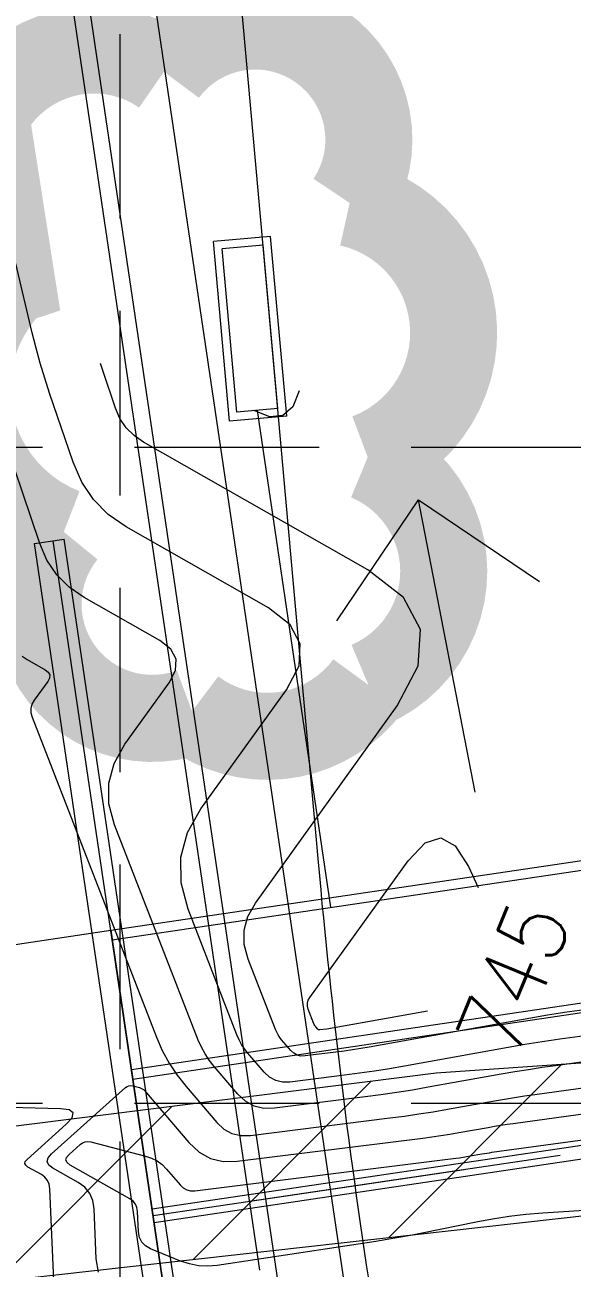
# Model space of a CAD drawing. Header units: feet. Extents: x 46644 to 49208, y 46045 to 47649.
# Drawn here: x 47760 to 47793.4, y 46316.6 to 46392.4 of the extents above; entities that cross this region are included whole.
import ezdxf
from ezdxf.enums import TextEntityAlignment as Align

# ---------------------------------------------------------------- set-up
doc = ezdxf.new("R2010")
doc.units = ezdxf.units.FT
doc.header["$MEASUREMENT"] = 0
for name, pattern in [('DGN Style 3', [33.544038077373976, 23.96002719812427, -9.584010879249709]), ('DGN Style 4', [38.360003544196964, 19.16802175849942, -9.584010879249709, 0.02396002719812427, -9.584010879249709]), ('HIDDEN', [0.375, 0.25, -0.125])]:
    doc.linetypes.add(name, pattern=pattern)
doc.layers.get('0').update_dxf_attribs({"color": 1})
for name, color, linetype, lineweight in [('EC', 35, 'Continuous', 0), ('Level 13', 1, 'Continuous', 0), ('Level 15', 1, 'Continuous', 0), ('Level 30', 1, 'Continuous', 0), ('Level 4', 1, 'Continuous', 0), ('Level 45', 1, 'Continuous', 0), ('LIMITS OF DISTURBANCE', 1, 'HIDDEN', 0), ('STORM', 5, 'Continuous', 0), ('WATER', 5, 'Continuous', 0)]:
    doc.layers.add(name, color=color, linetype=linetype, lineweight=lineweight)
doc.layers.add('GRID', color=254, linetype='HIDDEN')
doc.layers.add('LEGEND', color=7, linetype='Continuous')
doc.styles.add('Style-STANDARD', font='STANDARD.shx')

msp = doc.modelspace()

# ---------------------------------------------------------------- hatches: boundary and pattern name
at = {"layer": 'WATER', "linetype": 'Continuous', "lineweight": 0}
h = msp.add_hatch(dxfattribs=at)
h.set_pattern_fill('ANSI31', color=5, scale=60, style=0)
h.set_pattern_definition([(45, (0, 0), (-5.303300858899106, 5.303300858899107), [])])
h.paths.add_polyline_path([(48629.76543022048, 46329.87464103549), (48596.32247223953, 46378.16099414605), (48519.77541466435, 46382.61808933176), (48424.64900511054, 46369.24632929028), (48315.4022561845, 46360.33175623831), (48151.38258835733, 46359.71651997945), (48117.82008866197, 46367.08079778595), (48083.43902907033, 46350.30644611951), (48063.38340431535, 46344.16947628551), (48022.45353678281, 46343.76028611584), (47970.79427623539, 46345.29178900853), (47909.80878611984, 46340.79127889901), (47832.98199056087, 46331.82635026643), (47785.10224396173, 46328.50510632621), (47682.88619909425, 46315.66199723152), (47602.10591852492, 46320.65257287588), (47487.50224619972, 46356.65578331276), (47364.19979702043, 46436.32082074859), (47309.4817125553, 46412.87752609576), (47202.47076915156, 46323.16990406613), (47211.18819365849, 46318.58370014314), (47202.92959058588, 46315.83195608417), (47213.94107011711, 46313.53886390613), (47207.51771682109, 46309.41125814603), (47312.93099964173, 46404.75397529568), (47361.70905338785, 46423.57852244101), (47496.17861404958, 46347.11820197502), (47602.62295910031, 46314.55621154101), (47679.01509660344, 46309.52148569361), (47740.11993248862, 46313.77554114313), (47833.86835893618, 46324.29548600478), (47878.73089931084, 46331.53227783659), (47970.78447793693, 46339.89401046011), (48046.5423944361, 46335.88076805966), (48065.49394376285, 46335.62821184479), (48096.82715184509, 46350.78322515749), (48119.82169486715, 46356.84524586675), (48176.24889648762, 46350.54124886054), (48298.0441858018, 46354.07758647326), (48404.54557568084, 46360.41303447973), (48522.9057549703, 46374.82485057815), (48593.15283974758, 46371.79396043554), (48632.06676918771, 46317.74130067283), (48628.78182390209, 46325.57136510104), (48634.34094644084, 46324.30845908049)])

# ---------------------------------------------------------------- linework, layer by layer
at = {"color": 7, "linetype": 'Continuous', "lineweight": 0}
for p, q in [((47779.0437050906, 46356.08110563309), (47784.00759833535, 46363.4581811609)), ((47787.47925497957, 46345.63355600279), (47784.00759833535, 46363.4581811609)), ((47784.00759833535, 46363.4581811609), (47791.40308802257, 46358.48559086306))]:
    msp.add_line(p, q, dxfattribs=at)
at = {"layer": 'EC', "color": 35, "linetype": 'DGN Style 3', "lineweight": 0}
for p, q in [((47760.4606750258, 46373.6333067934), (47759.44630908308, 46377.86551661337)), ((47760.6935548582, 46372.70800071031), (47760.4606750258, 46373.6333067934)), ((47760.94720928126, 46371.78868087488), (47760.6935548582, 46372.70800071031)), ((47761.22163829502, 46370.8753472871), (47760.94720928126, 46371.78868087488)), ((47764.77362856953, 46371.28971452683), (47764.61747517914, 46371.76967263467)), ((47761.51684189947, 46369.96799994697), (47761.22163829502, 46370.8753472871)), ((47765.52798563131, 46369.05729860772), (47764.77362856953, 46371.28971452683)), ((47760.91310528717, 46360.79494880098), (47757.61446208347, 46370.55682944402)), ((47776.73716512282, 46370.11302996324), (47776.34301520482, 46369.12287479876)), ((47762.94293276516, 46365.74768027088), (47761.51684189947, 46369.96799994697)), ((47765.80840894369, 46368.41472420712), (47765.52798563131, 46369.05729860772)), ((47774.9574049793, 46368.52357493513), (47773.96594467177, 46368.91443023599)), ((47775.74976182365, 46368.59305645605), (47774.9574049793, 46368.52357493513)), ((47776.34301520482, 46369.12287479876), (47775.74976182365, 46368.59305645605)), ((47766.18782761849, 46367.85378626191), (47765.80840894369, 46368.41472420712)), ((47766.66624165572, 46367.37448477208), (47766.18782761849, 46367.85378626191)), ((47767.24365105538, 46366.97681973765), (47766.66624165572, 46367.37448477208)), ((47780.91765802375, 46359.19332857767), (47767.24365105538, 46366.97681973765)), ((47763.47306517138, 46364.53291139066), (47762.94293276516, 46365.74768027088)), ((47764.19034553345, 46363.47247393947), (47763.47306517138, 46364.53291139066)), ((47765.09477385138, 46362.5663679173), (47764.19034553345, 46363.47247393947)), ((47766.18635012518, 46361.81459332414), (47765.09477385138, 46362.5663679173)), ((47774.87171669544, 46356.87072616968), (47766.18635012518, 46361.81459332414)), ((47761.35582928822, 46359.78047141253), (47760.91310528717, 46360.79494880098)), ((47761.95484422872, 46358.89487923642), (47761.35582928822, 46359.78047141253)), ((47762.71015010869, 46358.13817227264), (47761.95484422872, 46358.89487923642)), ((47783.09937806019, 46357.4975300831), (47780.91765802375, 46359.19332857767)), ((47763.62174692811, 46357.5103505212), (47762.71015010869, 46358.13817227264)), ((47768.24054427751, 46354.88124784326), (47763.62174692811, 46357.5103505212)), ((47784.12758524432, 46355.55048361504), (47783.09937806019, 46357.4975300831)), ((47776.18629950294, 46355.8489325808), (47774.87171669544, 46356.87072616968)), ((47776.80583980336, 46354.67575097658), (47776.18629950294, 46355.8489325808)), ((47768.91942383994, 46354.35357109248), (47768.24054427751, 46354.88124784326)), ((47784.00227957615, 46353.35218917347), (47784.12758524432, 46355.55048361504)), ((47769.23936811856, 46353.74771423083), (47768.91942383994, 46354.35357109248)), ((47776.73033759669, 46353.35118135699), (47776.80583980336, 46354.67575097658)), ((47759.83263505473, 46353.94026439273), (47760.14349832093, 46353.72617114879)), ((47760.14349832093, 46353.72617114879), (47761.2460362846, 46353.0985866731)), ((47769.20037711342, 46353.06367725834), (47769.23936811856, 46353.74771423083)), ((47775.95979288298, 46351.87522372203), (47776.73033759669, 46353.35118135699)), ((47782.72346105568, 46350.90264675841), (47784.00227957615, 46353.35218917347)), ((47761.2460362846, 46353.0985866731), (47761.43289635537, 46352.95334483573)), ((47761.51022811123, 46352.59830446259), (47761.40069979629, 46352.38850592684)), ((47761.43289635537, 46352.95334483573), (47761.52096029759, 46352.78658409889)), ((47761.52096029759, 46352.78658409889), (47761.51022811123, 46352.59830446259)), ((47768.80245082449, 46352.30146017499), (47769.20037711342, 46353.06367725834)), ((47761.40069979629, 46352.38850592684), (47760.58155729937, 46351.25170019434)), ((47766.10794581397, 46348.56202686066), (47768.80245082449, 46352.30146017499)), ((47770.74215170238, 46344.63418272309), (47775.95979288298, 46351.87522372203)), ((47760.58155729937, 46351.25170019434), (47760.44158261151, 46351.00357373098)), ((47760.44158261151, 46351.00357373098), (47760.37271961806, 46350.74639679768)), ((47760.37271961806, 46350.74639679768), (47760.37496831901, 46350.48016939446)), ((47760.37496831901, 46350.48016939446), (47760.44832871436, 46350.2048915213)), ((47774.06411130486, 46338.88520354991), (47782.72346105568, 46350.90264675841)), ((47760.44832871436, 46350.2048915213), (47768.03722069644, 46330.70921746901)), ((47765.45018044316, 46347.39603751156), (47766.10794581397, 46348.56202686066)), ((47765.12658127594, 46346.18751843225), (47765.45018044316, 46347.39603751156)), ((47765.13714831229, 46344.93646962272), (47765.12658127594, 46346.18751843225)), ((47765.48188155222, 46343.64289108296), (47765.13714831229, 46344.93646962272)), ((47769.92232573447, 46343.18091627108), (47770.74215170238, 46344.63418272309)), ((47770.58450922366, 46330.53436797741), (47765.48188155222, 46343.64289108296)), ((47769.51899802483, 46341.67464159033), (47769.92232573447, 46343.18091627108)), ((47784.41779824412, 46342.55442274146), (47785.37326768402, 46342.85913025566)), ((47785.37326768402, 46342.85913025566), (47786.25353198287, 46342.37860628753)), ((47783.38712366317, 46341.46448374492), (47784.41779824412, 46342.55442274146)), ((47786.25353198287, 46342.37860628753), (47787.05859114069, 46341.11285083706)), ((47769.53216857347, 46340.11535868081), (47769.51899802483, 46341.67464159033)), ((47777.38017029631, 46333.12803551041), (47783.38712366317, 46341.46448374492)), ((47787.05859114069, 46341.11285083706), (47787.65220919225, 46339.83012150507)), ((47769.96183738036, 46338.50306754254), (47769.53216857347, 46340.11535868081)), ((47772.93878774854, 46330.85535636352), (47769.96183738036, 46338.50306754254)), ((47773.605442151, 46338.07214258338), (47774.06411130486, 46338.88520354991)), ((47773.37979184649, 46337.22942503071), (47773.605442151, 46338.07214258338)), ((47773.38716039131, 46336.35705089191), (47773.37979184649, 46337.22942503071)), ((47773.62754778548, 46335.45502016698), (47773.38716039131, 46336.35705089191)), ((47775.29306627341, 46331.17634474965), (47773.62754778548, 46335.45502016698)), ((47777.23819518693, 46332.7845127105), (47777.28501064172, 46332.95935052235)), ((47777.28501064172, 46332.95935052235), (47777.38017029631, 46333.12803551041)), ((47777.23972393194, 46332.60352207481), (47777.23819518693, 46332.7845127105)), ((47777.28959687676, 46332.41637861532), (47777.23972393194, 46332.60352207481)), ((47777.63514041874, 46331.52868588212), (47777.28959687676, 46332.41637861532)), ((47784.55601627902, 46332.28681828024), (47778.86336897987, 46331.26977683812)), ((47792.14753251159, 46332.09392369445), (47791.8886238629, 46332.04903385467)), ((47792.40686007145, 46332.13615544744), (47792.14753251159, 46332.09392369445)), ((47792.66660654247, 46332.17572911362), (47792.40686007145, 46332.13615544744)), ((47792.92677192464, 46332.21264469303), (47792.66660654247, 46332.17572911362)), ((47794.14185450083, 46332.3787151944), (47792.92677192464, 46332.21264469303)), ((47777.65750132887, 46331.4776424364), (47777.63514041874, 46331.52868588212)), ((47777.68390279408, 46331.42902125379), (47777.65750132887, 46331.4776424364)), ((47777.71434481441, 46331.38282233431), (47777.68390279408, 46331.42902125379)), ((47777.74882738984, 46331.33904567792), (47777.71434481441, 46331.38282233431)), ((47777.86807004291, 46331.19999829682), (47777.74882738984, 46331.33904567792)), ((47791.8886238629, 46332.04903385467), (47781.01288372011, 46330.10598734965)), ((47768.03722069644, 46330.70921746901), (47768.39085434904, 46329.90197482743)), ((47773.07038584548, 46330.55495623298), (47772.93878774854, 46330.85535636352)), ((47775.36669164042, 46331.00827947836), (47775.29306627341, 46331.17634474965)), ((47775.45362090924, 46330.84818973266), (47775.36669164042, 46331.00827947836)), ((47775.55385407988, 46330.69607551255), (47775.45362090924, 46330.84818973266)), ((47775.66739115231, 46330.55193681801), (47775.55385407988, 46330.69607551255)), ((47777.89529684356, 46331.17453367964), (47777.86807004291, 46331.19999829682)), ((47777.92587325131, 46331.1577315629), (47777.89529684356, 46331.17453367964)), ((47777.95979926617, 46331.14959194658), (47777.92587325131, 46331.1577315629)), ((47777.99707488813, 46331.15011483069), (47777.95979926617, 46331.14959194658)), ((47778.42852378188, 46331.20388345716), (47777.99707488813, 46331.15011483069)), ((47778.53756138717, 46331.21820343733), (47778.42852378188, 46331.20388345716)), ((47778.64638145526, 46331.2339589942), (47778.53756138717, 46331.21820343733)), ((47778.75498398616, 46331.2511501278), (47778.64638145526, 46331.2339589942)), ((47778.86336897987, 46331.26977683812), (47778.75498398616, 46331.2511501278)), ((47792.63415743802, 46330.58938695258), (47792.09839313405, 46330.51336588652)), ((47795.13640376017, 46330.93137959524), (47792.63415743802, 46330.58938695258)), ((47768.39085434904, 46329.90197482743), (47768.80838863237, 46329.1330398284)), ((47770.77408005056, 46330.10163298759), (47770.58450922366, 46330.53436797741)), ((47770.99790580571, 46329.68943340614), (47770.77408005056, 46330.10163298759)), ((47773.22576335748, 46330.2688115694), (47773.07038584548, 46330.55495623298)), ((47773.4049202845, 46329.99692237281), (47773.22576335748, 46330.2688115694)), ((47773.60785662658, 46329.73928864321), (47773.4049202845, 46329.99692237281)), ((47776.22827326121, 46329.89789913655), (47775.66739115231, 46330.55193681801)), ((47776.41122583696, 46329.72678768786), (47776.22827326121, 46329.89789913655)), ((47779.48038133961, 46329.8634013533), (47778.96750075179, 46329.79604440956)), ((47779.99223869694, 46329.93751082457), (47779.48038133961, 46329.8634013533)), ((47780.50307282378, 46330.01837282334), (47779.99223869694, 46329.93751082457)), ((47781.01288372011, 46330.10598734965), (47780.50307282378, 46330.01837282334)), ((47790.49627626003, 46330.25245954817), (47783.16239846036, 46328.94219786116)), ((47791.02945254506, 46330.34490218433), (47790.49627626003, 46330.25245954817)), ((47791.56349150307, 46330.43187096377), (47791.02945254506, 46330.34490218433)), ((47792.09839313405, 46330.51336588652), (47791.56349150307, 46330.43187096377)), ((47768.80838863237, 46329.1330398284), (47769.28982354641, 46328.40241247194)), ((47771.25598648914, 46329.29776923309), (47770.99790580571, 46329.68943340614)), ((47771.54832210084, 46328.92664046842), (47771.25598648914, 46329.29776923309)), ((47774.61037819132, 46328.57026066138), (47773.60785662658, 46329.73928864321)), ((47776.61668635464, 46329.61388457536), (47776.41122583696, 46329.72678768786)), ((47776.84465481425, 46329.55918979902), (47776.61668635464, 46329.61388457536)), ((47777.09513121581, 46329.56270335888), (47776.84465481425, 46329.55918979902)), ((47778.96750075179, 46329.79604440956), (47777.09513121581, 46329.56270335888)), ((47796.26060583334, 46329.50176419735), (47792.38043879556, 46328.97144527252)), ((47769.28982354641, 46328.40241247194), (47769.83515909117, 46327.71009275805)), ((47772.99248312141, 46327.24262218623), (47771.54832210084, 46328.92664046842)), ((47774.93738791331, 46328.26441578854), (47774.61037819132, 46328.57026066138)), ((47779.5064777217, 46328.38820536196), (47776.15980146448, 46327.9711312005)), ((47780.42320129207, 46328.50859926927), (47779.5064777217, 46328.38820536196)), ((47781.33809593863, 46328.6410626549), (47780.42320129207, 46328.50859926927)), ((47782.2511616614, 46328.78559551887), (47781.33809593863, 46328.6410626549)), ((47783.16239846036, 46328.94219786116), (47782.2511616614, 46328.78559551887)), ((47789.06528312758, 46328.44898087837), (47784.60204062844, 46327.65158340241)), ((47789.89206545839, 46328.59232922361), (47789.06528312758, 46328.44898087837)), ((47790.72018551333, 46328.72718940439), (47789.89206545839, 46328.59232922361)), ((47791.54964329238, 46328.85356142069), (47790.72018551333, 46328.72718940439)), ((47792.38043879556, 46328.97144527252), (47791.54964329238, 46328.85356142069)), ((47761.62595724482, 46323.59421499494), (47766.13757952036, 46327.63529324315)), ((47766.13757952036, 46327.63529324315), (47766.23906073579, 46327.70784310234)), ((47766.23906073579, 46327.70784310234), (47766.34786979663, 46327.75026199359)), ((47766.34786979663, 46327.75026199359), (47766.4640067029, 46327.76254991687)), ((47766.4640067029, 46327.76254991687), (47766.58747145459, 46327.74470687222)), ((47766.58747145459, 46327.74470687222), (47767.00275845765, 46327.63720567869)), ((47767.00275845765, 46327.63720567869), (47767.08810477012, 46327.60832687022)), ((47767.08810477012, 46327.60832687022), (47767.16616356339, 46327.56776238494)), ((47767.16616356339, 46327.56776238494), (47767.23693483742, 46327.5155122228)), ((47769.83515909117, 46327.71009275805), (47771.72095956758, 46325.51108417549)), ((47775.30462836616, 46328.06261258744), (47774.93738791331, 46328.26441578854)), ((47775.71209954988, 46327.9648510581), (47775.30462836616, 46328.06261258744)), ((47776.15980146448, 46327.9711312005), (47775.71209954988, 46327.9648510581)), ((47784.60204062844, 46327.65158340241), (47783.64467076325, 46327.48705277382)), ((47791.10687114293, 46327.21411649256), (47798.25791845386, 46328.19148052981)), ((47767.23693483742, 46327.5155122228), (47767.30041859224, 46327.45157638384)), ((47767.30041859224, 46327.45157638384), (47770.01728492147, 46324.28347220188)), ((47773.46354998965, 46326.80204388922), (47772.99248312141, 46327.24262218623)), ((47773.99257037768, 46326.51134059954), (47773.46354998965, 46326.80204388922)), ((47780.76103206872, 46327.06954399741), (47775.22447171315, 46326.37955904214)), ((47781.72416648339, 46327.19603307132), (47780.76103206872, 46327.06954399741)), ((47782.68537938156, 46327.33520266345), (47781.72416648339, 46327.19603307132)), ((47783.64467076325, 46327.48705277382), (47782.68537938156, 46327.33520266345)), ((47785.7876599219, 46326.31558552587), (47788.64757575771, 46326.82653461039)), ((47788.64757575771, 46326.82653461039), (47789.26091105005, 46326.93287529518)), ((47789.26091105005, 46326.93287529518), (47789.8752387117, 46327.03291917047)), ((47789.79937165252, 46325.45215010407), (47800.72486737875, 46326.94538405257)), ((47789.8752387117, 46327.03291917047), (47790.49055874266, 46327.12666623626)), ((47790.49055874266, 46327.12666623626), (47791.10687114293, 46327.21411649256)), ((47762.18026110934, 46326.34946772528), (47751.93222464541, 46326.60690091756)), ((47762.71674121962, 46326.27714257194), (47762.18026110934, 46326.34946772528)), ((47762.95386437174, 46326.09464005641), (47762.71674121962, 46326.27714257194)), ((47762.89163056567, 46325.80196017868), (47762.95386437174, 46326.09464005641)), ((47774.57954428551, 46326.37051231717), (47773.99257037768, 46326.51134059954)), ((47775.22447171315, 46326.37955904214), (47774.57954428551, 46326.37051231717)), ((47783.15329141305, 46325.8985806862), (47784.03317318051, 46326.0259747182)), ((47784.03317318051, 46326.0259747182), (47784.91129601678, 46326.16497633142)), ((47784.91129601678, 46326.16497633142), (47785.7876599219, 46326.31558552587)), ((47760.14411666583, 46323.26202197403), (47762.53003980142, 46325.39910293876)), ((47762.53003980142, 46325.39910293876), (47762.89163056567, 46325.80196017868)), ((47771.72095956758, 46325.51108417549), (47772.15154637773, 46325.10836597066)), ((47773.76114730481, 46324.72218639638), (47782.27165071444, 46325.78279423543)), ((47782.27165071444, 46325.78279423543), (47783.15329141305, 46325.8985806862)), ((47788.26358185695, 46325.21011154978), (47788.6465997282, 46325.27651957035)), ((47788.49187216212, 46323.69018371557), (47803.19181630363, 46325.69928757532)), ((47788.6465997282, 46325.27651957035), (47789.03023731788, 46325.33899533626)), ((47789.03023731788, 46325.33899533626), (47789.41449462599, 46325.39753884749)), ((47789.41449462599, 46325.39753884749), (47789.79937165252, 46325.45215010407)), ((47772.15154637773, 46325.10836597066), (47772.63510660398, 46324.84264360588)), ((47772.63510660398, 46324.84264360588), (47773.17164024633, 46324.71391708111)), ((47772.95657645199, 46323.14690985604), (47784.28192081791, 46324.55831273508)), ((47773.17164024633, 46324.71391708111), (47773.76114730481, 46324.72218639638)), ((47784.28192081791, 46324.55831273508), (47784.83249103263, 46324.63061948222)), ((47784.83249103263, 46324.63061948222), (47785.38196282357, 46324.71017497423)), ((47785.38196282357, 46324.71017497423), (47785.93033619072, 46324.7969792111)), ((47785.93033619072, 46324.7969792111), (47786.47761113411, 46324.89103219283)), ((47786.47761113411, 46324.89103219283), (47788.26358185695, 46325.21011154978)), ((47762.69902003123, 46323.56026410018), (47763.37393825118, 46324.16479106884)), ((47763.37393825118, 46324.16479106884), (47763.52398078611, 46324.27205786434)), ((47763.52398078611, 46324.27205786434), (47763.68485772519, 46324.33477526424)), ((47763.68485772519, 46324.33477526424), (47763.85656906845, 46324.35294326855)), ((47763.85656906845, 46324.35294326855), (47764.03911481585, 46324.32656187728)), ((47764.03911481585, 46324.32656187728), (47767.37348788485, 46323.46342606533)), ((47770.01728492147, 46324.28347220188), (47770.63762987361, 46323.7032774546)), ((47760.0067032074, 46323.01082249107), (47760.03474012791, 46323.13202354471)), ((47760.06000590429, 46322.89841881309), (47760.0067032074, 46323.01082249107)), ((47760.03474012791, 46323.13202354471), (47760.14411666583, 46323.26202197403)), ((47761.36905382253, 46323.12458117896), (47761.42147067392, 46323.35117445317)), ((47761.46870669061, 46322.9144351723), (47761.36905382253, 46323.12458117896)), ((47761.42147067392, 46323.35117445317), (47761.62595724482, 46323.59421499494)), ((47762.50980737782, 46323.21437279341), (47762.5484130587, 46323.38126163543)), ((47762.58320298859, 46323.05959757412), (47762.50980737782, 46323.21437279341)), ((47762.5484130587, 46323.38126163543), (47762.69902003123, 46323.56026410018)), ((47762.76859989102, 46322.91693597756), (47762.58320298859, 46323.05959757412)), ((47767.37348788485, 46323.46342606533), (47767.73750897781, 46323.3402514944)), ((47767.73750897781, 46323.3402514944), (47768.07044717294, 46323.16723490067)), ((47768.07044717294, 46323.16723490067), (47768.37230247025, 46322.94437628411)), ((47770.37884179722, 46321.35065562052), (47786.29219092138, 46323.33383123473)), ((47770.63762987361, 46323.7032774546), (47771.33429344607, 46323.32045214786)), ((47771.33429344607, 46323.32045214786), (47772.10727563887, 46323.13499628167)), ((47772.10727563887, 46323.13499628167), (47772.95657645199, 46323.14690985604)), ((47786.29219092138, 46323.33383123473), (47786.51169065221, 46323.36265827825)), ((47786.51169065221, 46323.36265827825), (47786.73075246664, 46323.39437523026)), ((47786.73075246664, 46323.39437523026), (47786.94937636468, 46323.42898209077)), ((47786.94937636468, 46323.42898209077), (47787.16756234631, 46323.46647885981)), ((47787.16756234631, 46323.46647885981), (47787.8795879562, 46323.59368848918)), ((47787.8795879562, 46323.59368848918), (47788.03228840638, 46323.62016384555)), ((47788.03228840638, 46323.62016384555), (47788.18523592409, 46323.64507150207)), ((47788.18523592409, 46323.64507150207), (47788.33843050934, 46323.66841145874)), ((47788.33843050934, 46323.66841145874), (47788.49187216212, 46323.69018371557)), ((47760.19464821856, 46322.79481251078), (47760.06000590429, 46322.89841881309)), ((47761.01277145914, 46322.33184364326), (47760.19464821856, 46322.79481251078)), ((47761.23345415114, 46322.17189648763), (47761.01277145914, 46322.33184364326)), ((47761.72042927818, 46322.72073643321), (47761.46870669061, 46322.9144351723)), ((47763.24996403229, 46321.85518594173), (47761.72042927818, 46322.72073643321)), ((47766.40041253834, 46320.86172460472), (47762.76859989102, 46322.91693597756)), ((47768.37230247025, 46322.94437628411), (47768.64307486974, 46322.67167564473)), ((47768.64307486974, 46322.67167564473), (47769.47682930827, 46321.69944491881)), ((47761.39461044723, 46321.97550534786), (47761.23345415114, 46322.17189648763)), ((47761.49624034739, 46321.7426702239), (47761.39461044723, 46321.97550534786)), ((47761.53834385161, 46321.47339111578), (47761.49624034739, 46321.7426702239)), ((47763.66254471735, 46321.55615430298), (47763.24996403229, 46321.85518594173)), ((47763.96383692307, 46321.18898825903), (47763.66254471735, 46321.55615430298)), ((47769.47682930827, 46321.69944491881), (47769.66720133789, 46321.521394221)), ((47769.66720133789, 46321.521394221), (47769.88099409592, 46321.40391243869)), ((47761.90456239514, 46312.94133106264), (47761.53834385161, 46321.47339111578)), ((47764.15384064945, 46320.75368780991), (47763.96383692307, 46321.18898825903)), ((47764.2325558965, 46320.25025295558), (47764.15384064945, 46320.75368780991)), ((47766.6025292975, 46320.71523372937), (47766.40041253834, 46320.86172460472)), ((47769.88099409592, 46321.40391243869), (47770.11820758236, 46321.34699957186)), ((47770.11820758236, 46321.34699957186), (47770.37884179722, 46321.35065562052)), ((47764.36358228083, 46317.1976358793), (47764.2325558965, 46320.25025295558)), ((47766.7501275889, 46320.53536488536), (47766.6025292975, 46320.71523372937)), ((47766.84320741255, 46320.32211807273), (47766.7501275889, 46320.53536488536)), ((47766.88176876844, 46320.07549329148), (47766.84320741255, 46320.32211807273)), ((47766.93451200449, 46318.84669571878), (47766.88176876844, 46320.07549329148)), ((47791.59012366806, 46319.9788444106), (47790.56681356626, 46319.8961005678)), ((47800.11440696753, 46320.5202541341), (47791.59012366806, 46319.9788444106)), ((47787.52505281882, 46319.43666398175), (47784.23591847722, 46318.76390445769)), ((47788.53427814165, 46319.62501035337), (47787.52505281882, 46319.43666398175)), ((47789.5481983908, 46319.77815588205), (47788.53427814165, 46319.62501035337)), ((47790.56681356626, 46319.8961005678), (47789.5481983908, 46319.77815588205)), ((47766.9922446753, 46318.49984516053), (47766.93451200449, 46318.84669571878)), ((47767.13315091057, 46318.21161853029), (47766.9922446753, 46318.49984516053)), ((47782.82303555142, 46318.49388555958), (47782.11415364683, 46318.37260606968)), ((47783.53029049488, 46318.62431835558), (47782.82303555142, 46318.49388555958)), ((47784.23591847722, 46318.76390445769), (47783.53029049488, 46318.62431835558)), ((47767.3572307103, 46317.98201582807), (47767.13315091057, 46318.21161853029)), ((47767.66448407448, 46317.81103705385), (47767.3572307103, 46317.98201582807)), ((47769.49986073747, 46317.06567571842), (47767.66448407448, 46317.81103705385)), ((47781.40364478112, 46318.26047988589), (47771.74399046213, 46316.79997285331)), ((47782.11415364683, 46318.37260606968), (47781.40364478112, 46318.26047988589)), ((47764.49933207437, 46316.38206835045), (47764.36358228083, 46317.1976358793)), ((47770.04721728459, 46316.8837433143), (47769.49986073747, 46317.06567571842)), ((47770.60369108774, 46316.77881536874), (47770.04721728459, 46316.8837433143)), ((47771.16928214691, 46316.75089188175), (47770.60369108774, 46316.77881536874)), ((47771.74399046213, 46316.79997285331), (47771.16928214691, 46316.75089188175))]:
    msp.add_line(p, q, dxfattribs=at)
at = {"layer": 'GRID', "color": 252, "linetype": 'HIDDEN', "lineweight": 0, "ltscale": 45}
for p, q in [((47765.80286426878, 47606.85321044723), (47765.80286426878, 46206.67654472881)), ((46686.69970605386, 46366.67654472867), (49166.6997060516, 46366.67654472867)), ((46686.69970605386, 46326.6765447287), (49166.6997060516, 46326.6765447287))]:
    msp.add_line(p, q, dxfattribs=at)
at = {"layer": 'LEGEND', "color": 170, "ltscale": 100, "const_width": 5.30934703991517}
msp.add_lwpolyline([(47762.37987664494, 46361.50843595542, 0.5205670505517462), (47762.37987664494, 46361.50843595542, 0.7651954600696135), (47770.20403600914, 46350.57356090008, 0.4178788784126488), (47780.96357427151, 46352.17612435353, 0.6649002420699669), (47780.91901370345, 46366.05950574728, 0.744833174426672), (47779.81808368819, 46381.55421904395, 0.9756416855879776), (47768.49028335942, 46389.5471653341, 0.5205670505517462), (47757.00366064298, 46385.3258122129, 0.5205670505517462), (47759.15061630603, 46376.75019880114, 0.5402640007904789), (47762.37987664494, 46361.50843595542)], format="xyb", close=True, dxfattribs=at)
at = {"layer": 'Level 13', "color": 7, "linetype": 'Continuous', "lineweight": 0}
msp.add_line((47777.91344185964, 46341.38473383765), (47772.54243103602, 46401.24875308287), dxfattribs=at)
at = {"layer": 'Level 13', "color": 7, "linetype": 'Continuous', "lineweight": 0, "extrusion": (0, 0, -1)}
msp.add_arc((-48194.73914121861, 46378.78241229388), 418.4999999999999, 347.3990179835279, 354.8731392949521, dxfattribs=at)
at = {"layer": 'Level 15', "color": 7, "linetype": 'Continuous', "lineweight": 0, "flags": 128}
msp.add_lwpolyline([(47787.02501753849, 46259.50828921481), (47786.825307646, 46260.31033296982), (47786.81169481848, 46260.36290934573, -0.0412450183589091), (47783.71116657437, 46277.62724317941), (47781.34516480708, 46302.39095561837, 0.01294975528713725), (47780.75993280665, 46307.19785759917), (47779.25995732807, 46317.32466705603), (47779.25893987009, 46317.32451635091), (47751.75056694174, 46503.0422531361), (47758.18143383355, 46503.99478835312), (47757.14890826109, 46510.96569546525), (47750.71804136928, 46510.01316024823), (47738.92766912693, 46589.6136969433), (47734.97083870613, 46589.02761416674), (47746.76121094848, 46509.42707747167), (47741.75660368002, 46508.6857987684), (47742.78912925248, 46501.71489165627), (47747.79373652094, 46502.45617035955), (47775.30210944929, 46316.73843357436), (47775.30312690727, 46316.73858427948), (47776.80310238583, 46306.61177482263, -0.01294975528713725), (47777.36329772317, 46302.01051570732), (47779.72929949044, 46277.24680326836, 0.04093870874495111), (47782.91159386042, 46259.464677967)], format="xyb", dxfattribs=at)
at = {"layer": 'Level 30', "color": 7, "linetype": 'Continuous', "lineweight": 0}
for p, q in [((47754.7022464287, 46335.66373428481), (47765.25379751487, 46337.22662217735)), ((47765.25379751487, 46337.22662217735), (47770.40642238734, 46302.4396199686))]:
    msp.add_line(p, q, dxfattribs=at)
at = {"layer": 'Level 4', "color": 7, "linetype": 'Continuous', "lineweight": 0}
msp.add_line((47733.98163110093, 46588.88109347261), (47774.32489154982, 46316.51096658018), dxfattribs=at)
at = {"layer": 'Level 45', "color": 5, "linetype": 'Continuous', "lineweight": 0}
for p, q in [((47774.99460280158, 46379.51793712904), (47771.50907708635, 46379.20725000594)), ((47772.49126847588, 46368.25235972467), (47771.50907708635, 46379.20725000594)), ((47775.97635656515, 46368.56394600492), (47774.99460280158, 46379.51793712904)), ((47774.54068273833, 46378.97671113542), (47772.05076461114, 46378.75466672577)), ((47772.94475091316, 46368.79448487543), (47772.05076461114, 46378.75466672577)), ((47775.43423141441, 46369.01742844218), (47774.54068273833, 46378.97671113542)), ((47775.97635656515, 46368.56394600492), (47772.49126847588, 46368.25235972467)), ((47775.43423141441, 46369.01742844218), (47772.94475091316, 46368.79448487543))]:
    msp.add_line(p, q, dxfattribs=at)
at = {"layer": 'LIMITS OF DISTURBANCE', "color": 1, "linetype": 'HIDDEN', "lineweight": 0, "ltscale": 100, "const_width": 5}
msp.add_lwpolyline([(47728.67967054122, 46572.70529540523), (47759.36237022378, 46376.71311723137), (47724.95205812791, 46365.38259166009)], dxfattribs=at)
at = {"layer": 'STORM', "color": 5, "linetype": 'Continuous', "lineweight": 0}
for p, q in [((47778.67470566501, 46338.62485321688), (47774.18949116378, 46368.90595665881)), ((47760.58982003353, 46360.797640697), (47762.39677588971, 46361.06528565337)), ((47773.92291904664, 46278.69863744376), (47761.73730085556, 46360.96760470221)), ((47774.58239408081, 46278.79631839493), (47762.39677588972, 46361.06528565337)), ((47772.7754382246, 46278.52867343856), (47760.58982003353, 46360.797640697)), ((47765.25379751487, 46337.22662217735), (47823.94677879282, 46345.92018287446)), ((47765.33926303576, 46336.64961738125), (47824.0322443137, 46345.34317807835)), ((47766.51142858886, 46328.73595653963), (47825.2044098668, 46337.42951723673)), ((47766.59689410975, 46328.15895174351), (47825.2898753877, 46336.85251244062)), ((47767.76905966285, 46320.24529090189), (47826.4620409408, 46328.938851599)), ((47767.89116023935, 46319.42095124407), (47826.58414151731, 46328.11451194118))]:
    msp.add_line(p, q, dxfattribs=at)
at = {"layer": 'STORM', "color": 5, "linetype": 'DGN Style 4', "lineweight": 0}
for p, q in [((47767.8301099511, 46319.833121073), (47827.18256626321, 46328.62436272125)), ((47773.70394851138, 46320.70314966818), (47823.16534622945, 46328.02933508019))]:
    msp.add_line(p, q, dxfattribs=at)
at = {"layer": 'WATER', "color": 5, "linetype": 'Continuous', "lineweight": 0}
for points in [[(48424.64900511054, 46369.24632929028), (48315.4022561845, 46360.33175623831), (48151.38258835733, 46359.71651997945), (48117.82008866197, 46367.08079778595), (48083.43902907033, 46350.30644611951), (48063.38340431535, 46344.16947628551), (48022.45353678281, 46343.76028611584), (47970.79427623539, 46345.29178900853), (47909.80878611984, 46340.79127889901), (47832.98199056087, 46331.82635026643), (47785.10224396173, 46328.50510632621), (47682.88619909425, 46315.66199723152)], [(47740.11993248862, 46313.77554114313), (47833.86835893618, 46324.29548600478), (47878.73089931084, 46331.53227783659), (47970.78447793693, 46339.89401046011), (48046.5423944361, 46335.88076805966), (48065.49394376285, 46335.62821184479), (48096.82715184509, 46350.78322515749), (48119.82169486715, 46356.84524586675), (48176.24889648762, 46350.54124886054), (48298.0441858018, 46354.07758647326), (48404.54557568084, 46360.41303447973)]]:
    msp.add_lwpolyline(points, dxfattribs=at)

# ---------------------------------------------------------------- texts
at = {"layer": 'EC', "color": 35, "linetype": 'DGN Style 3', "lineweight": 0, "style": 'Style-STANDARD'}
msp.add_text('745', height=4, rotation=67.68401494499913, dxfattribs=at).set_placement((47789.81940712939, 46334.30214476069), align=Align.MIDDLE_CENTER)

doc.saveas('drawing.dxf')
